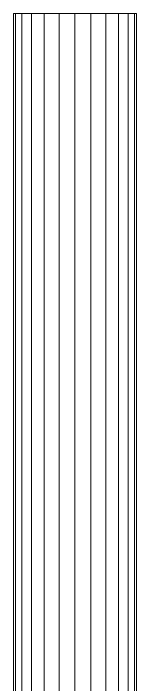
# Model space of a CAD drawing. Header units: inches. Extents: x -3326 to -59, y 8 to 1043.
# Drawn here: x -2633.16 to -2631.84, y 469.44 to 476.64 of the extents above; entities that cross this region are included whole.
import ezdxf

# ---------------------------------------------------------------- set-up
doc = ezdxf.new("R2010")
doc.units = ezdxf.units.IN
doc.header["$MEASUREMENT"] = 0
doc.layers.add('F-SPRN', color=10, linetype='Continuous', lineweight=9)

msp = doc.modelspace()

# ---------------------------------------------------------------- linework, layer by layer
at = {"layer": 'F-SPRN', "color": 1}
msp.add_line((-2632.5, 476.635, 963), (-2632.5, 463.4025, 963), dxfattribs=at)
msp.add_line((-2632.5, 476.635, 963), (-2632.5, 463.4025, 963), dxfattribs=at)

# ---------------------------------------------------------------- meshes
mesh = msp.add_polyface(dxfattribs=at)
corners = [(-2633.1575, 476.635, 963), (-2633.135, 476.635, 963.1702), (-2633.0695, 476.635, 963.3288), (-2632.9649, 476.635, 963.4649), (-2632.8287, 476.635, 963.5694), (-2632.6701, 476.635, 963.6351), (-2632.5, 476.635, 963.6575), (-2632.3299, 476.635, 963.6351), (-2632.1713, 476.635, 963.5694), (-2632.0351, 476.635, 963.4649), (-2631.9305, 476.635, 963.3288), (-2631.865, 476.635, 963.1702), (-2631.8425, 476.635, 963), (-2631.865, 476.635, 962.8298), (-2631.9305, 476.635, 962.6712), (-2632.0351, 476.635, 962.5351), (-2632.1713, 476.635, 962.4306), (-2632.3299, 476.635, 962.3649), (-2632.5, 476.635, 962.3425), (-2632.6701, 476.635, 962.3649), (-2632.8287, 476.635, 962.4306), (-2632.9649, 476.635, 962.5351), (-2633.0695, 476.635, 962.6712), (-2633.135, 476.635, 962.8298)]
mesh.append_faces([[corners[k] for k in face] for face in [(19, 17, 18)]], dxfattribs={"vtx0": -1, "color": 1})
mesh.append_faces([[corners[k] for k in face] for face in [(3, 11, 1, 2), (1, 11, 23, 0), (21, 17, 19, 20)]], dxfattribs={"vtx0": -1, "vtx1": -1, "color": 1})
mesh.append_faces([[corners[k] for k in face] for face in [(7, 11, 3)]], dxfattribs={"vtx0": -1, "vtx1": -1, "vtx2": -1, "color": 1})
mesh.append_faces([[corners[k] for k in face] for face in [(10, 11, 9)]], dxfattribs={"vtx1": -1, "color": 1})
mesh.append_faces([[corners[k] for k in face] for face in [(5, 6, 7)]], dxfattribs={"vtx2": -1, "color": 1})
mesh.append_faces([[corners[k] for k in face] for face in [(3, 4, 5, 7), (7, 8, 9, 11), (21, 22, 23, 13), (13, 14, 15, 21), (11, 12, 13, 23), (15, 16, 17, 21)]], dxfattribs={"vtx2": -1, "vtx3": -1, "color": 1})
mesh = msp.add_polyface(dxfattribs=at)
corners = [(-2632.5, 476.635, 963.6575), (-2632.6701, 476.635, 963.6351), (-2632.8287, 476.635, 963.5694), (-2632.9649, 476.635, 963.4649), (-2633.0695, 476.635, 963.3288), (-2633.135, 476.635, 963.1702), (-2633.1575, 476.635, 963), (-2633.1575, 463.4025, 963), (-2633.135, 463.4025, 963.1702), (-2633.0695, 463.4025, 963.3288), (-2632.9649, 463.4025, 963.4649), (-2632.8287, 463.4025, 963.5694), (-2632.6701, 463.4025, 963.6351), (-2632.5, 463.4025, 963.6575)]
mesh.append_faces([[corners[k] for k in face] for face in [(8, 9, 4, 5), (3, 4, 9, 10), (11, 12, 1, 2), (2, 3, 10, 11)]], dxfattribs={"vtx1": -1, "vtx3": -1, "color": 1})
mesh.append_faces([[corners[k] for k in face] for face in [(6, 7, 8, 5)]], dxfattribs={"vtx2": -1, "color": 1})
mesh.append_faces([[corners[k] for k in face] for face in [(12, 13, 0, 1)]], dxfattribs={"vtx3": -1, "color": 1})
mesh = msp.add_polyface(dxfattribs=at)
corners = [(-2633.1575, 476.635, 963), (-2633.135, 476.635, 962.8298), (-2633.0695, 476.635, 962.6712), (-2632.9649, 476.635, 962.5351), (-2632.8287, 476.635, 962.4306), (-2632.6701, 476.635, 962.3649), (-2632.5, 476.635, 962.3425), (-2632.5, 463.4025, 962.3425), (-2632.6701, 463.4025, 962.3649), (-2632.8287, 463.4025, 962.4306), (-2632.9649, 463.4025, 962.5351), (-2633.0695, 463.4025, 962.6712), (-2633.135, 463.4025, 962.8298), (-2633.1575, 463.4025, 963)]
mesh.append_faces([[corners[k] for k in face] for face in [(7, 8, 5, 6)]], dxfattribs={"vtx1": -1, "color": 1})
mesh.append_faces([[corners[k] for k in face] for face in [(8, 9, 4, 5), (3, 4, 9, 10), (11, 12, 1, 2), (2, 3, 10, 11)]], dxfattribs={"vtx1": -1, "vtx3": -1, "color": 1})
mesh.append_faces([[corners[k] for k in face] for face in [(12, 13, 0, 1)]], dxfattribs={"vtx3": -1, "color": 1})
mesh = msp.add_polyface(dxfattribs=at)
corners = [(-2631.8425, 476.635, 963), (-2631.865, 476.635, 963.1702), (-2631.9305, 476.635, 963.3288), (-2632.0351, 476.635, 963.4649), (-2632.1713, 476.635, 963.5694), (-2632.3299, 476.635, 963.6351), (-2632.5, 476.635, 963.6575), (-2632.5, 463.4025, 963.6575), (-2632.3299, 463.4025, 963.6351), (-2632.1713, 463.4025, 963.5694), (-2632.0351, 463.4025, 963.4649), (-2631.9305, 463.4025, 963.3288), (-2631.865, 463.4025, 963.1702), (-2631.8425, 463.4025, 963)]
mesh.append_faces([[corners[k] for k in face] for face in [(7, 8, 5, 6)]], dxfattribs={"vtx1": -1, "color": 1})
mesh.append_faces([[corners[k] for k in face] for face in [(8, 9, 4, 5), (3, 4, 9, 10), (11, 12, 1, 2), (2, 3, 10, 11)]], dxfattribs={"vtx1": -1, "vtx3": -1, "color": 1})
mesh.append_faces([[corners[k] for k in face] for face in [(12, 13, 0, 1)]], dxfattribs={"vtx3": -1, "color": 1})
mesh = msp.add_polyface(dxfattribs=at)
corners = [(-2632.5, 476.635, 962.3425), (-2632.3299, 476.635, 962.3649), (-2632.1713, 476.635, 962.4306), (-2632.0351, 476.635, 962.5351), (-2631.9305, 476.635, 962.6712), (-2631.865, 476.635, 962.8298), (-2631.8425, 476.635, 963), (-2631.8425, 463.4025, 963), (-2631.865, 463.4025, 962.8298), (-2631.9305, 463.4025, 962.6712), (-2632.0351, 463.4025, 962.5351), (-2632.1713, 463.4025, 962.4306), (-2632.3299, 463.4025, 962.3649), (-2632.5, 463.4025, 962.3425)]
mesh.append_faces([[corners[k] for k in face] for face in [(7, 8, 5, 6)]], dxfattribs={"vtx1": -1, "color": 1})
mesh.append_faces([[corners[k] for k in face] for face in [(8, 9, 4, 5), (3, 4, 9, 10), (11, 12, 1, 2), (2, 3, 10, 11)]], dxfattribs={"vtx1": -1, "vtx3": -1, "color": 1})
mesh.append_faces([[corners[k] for k in face] for face in [(12, 13, 0, 1)]], dxfattribs={"vtx3": -1, "color": 1})

doc.saveas('drawing.dxf')
